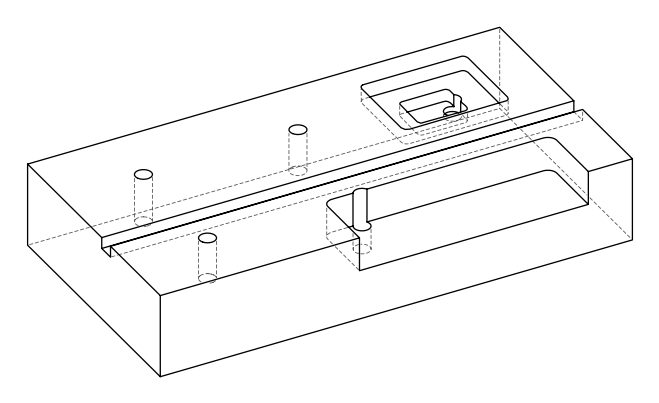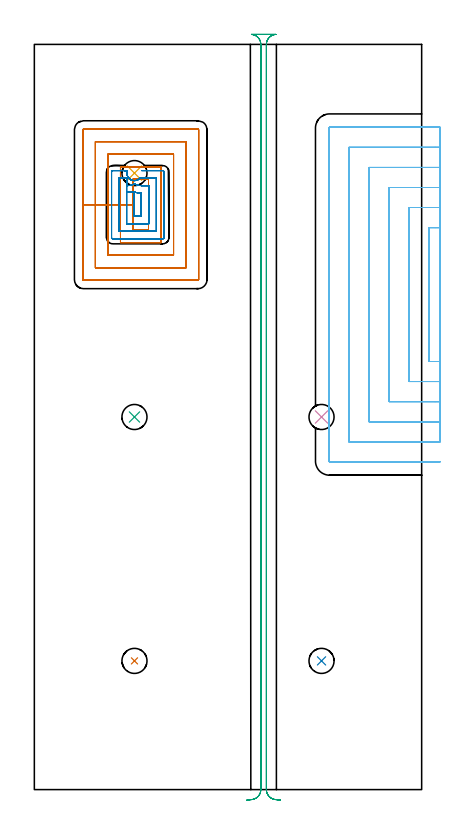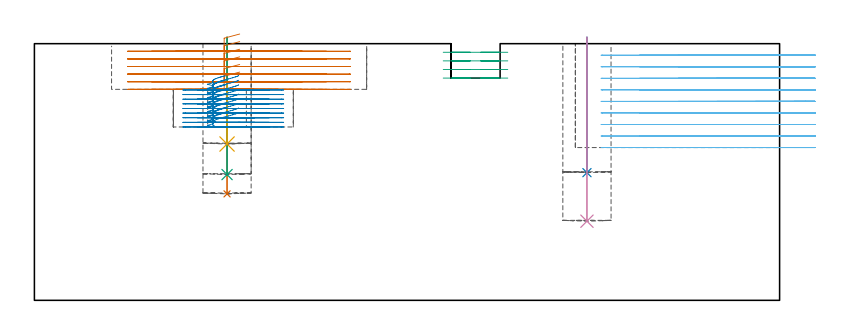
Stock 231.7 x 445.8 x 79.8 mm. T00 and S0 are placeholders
(PLAN: 9 operations, 4 tool changes, 78.1 min)
(1 INDEXABLE_INSERT_DRILL_BLIND_HOLE_FROM_SOLID | STEP1POCKET | NXT0302_001 | 0.2 min | 8199 mm3)
(2 INDEXABLE_INSERT_DRILL_BLIND_HOLE_FROM_SOLID_1 | STEP1POCKET_1 | NXT0302_001 | 0.17 min | 7036 mm3)
(3 INDEXABLE_INSERT_DRILL_BLIND_HOLE_FROM_SOLID_2 | STEP1POCKET_2 | NXT0302_001 | 0.17 min | 7142 mm3)
(4 INDEXABLE_INSERT_DRILL_BLIND_HOLE_FROM_SOLID_3 | STEP1POCKET_3 | NXT0302_001 | 0.23 min | 9697 mm3)
(5 INDEXABLE_INSERT_DRILL_BLIND_HOLE_FROM_SOLID_4 | STEP1POCKET_4 | NXT0302_001 | 0.08 min | 5466 mm3)
(6 MILL_OPEN_POCKET | POCKET_OPEN | NXT0201_012 | Follow Part, ap 4, ae 75% | 48.99 min | 437764 mm3)
(7 MILL_RECTANGULAR_POCKET | POCKET_RECTANGULAR_STRAIGHT | UGT0201_128 | Follow Part, ap 2.5, ae 75% | 12.85 min | 110222 mm3)
(8 MILL_RECTANGULAR_POCKET_1 | POCKET_RECTANGULAR_STRAIGHT_1 | UGT0201_124 | Follow Part, ap 1.5, ae 75% | 7.79 min | 18526 mm3)
(9 MILL_RECTANGULAR_SLOT | SLOT_RECTANGULAR | NXT0201_011 | Follow Part, ap 3, ae 75% | 7.64 min | 73008 mm3)
(TOOL NXT0302_001 | Index. Insert Drill 15mm [880-D1500L20-05] | D15 PA176 FL75 Z2)
(TOOL NXT0201_012 | ENDMILL 16mm [2P460-1600-NA 1630] | D16 FL38 Z6)
(TOOL UGT0201_128 | Carbide End Mill 10.0 | D10 FL15 Z4)
(TOOL UGT0201_124 | Carbide End Mill 6.0 | D6 FL15 Z4)
(TOOL NXT0201_011 | ENDMILL 12mm [2P460-1200-NA 1630] | D12 FL38 Z6)
(OP 1 INDEXABLE_INSERT_DRILL_BLIND_HOLE_FROM_SOLID)
G17 G21 G94 G90
T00 M6
G54
G17 G0 G90 X59.9 Y77. S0 M3
G43 Z89.8 H1
G94 G81 G98 Z33.1 F250. R81.8
G80
M5
M2
(OP 2 INDEXABLE_INSERT_DRILL_BLIND_HOLE_FROM_SOLID_1)
G17 G21 G94 G90
T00 M6
G54
G17 G0 G90 X171.8 Y77. S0 M3
G43 Z89.8 H1
G94 G81 G98 Z39.7 F250. R81.8
G80
M5
M2
(OP 3 INDEXABLE_INSERT_DRILL_BLIND_HOLE_FROM_SOLID_2)
G17 G21 G94 G90
T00 M6
G54
G17 G0 G90 X59.9 Y222.9 S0 M3
G43 Z89.8 H1
G94 G81 G98 Z39.1 F250. R81.8
G80
M5
M2
(OP 4 INDEXABLE_INSERT_DRILL_BLIND_HOLE_FROM_SOLID_3)
G17 G21 G94 G90
T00 M6
G54
G17 G0 G90 X171.8 Y222.9 S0 M3
G43 Z89.8 H1
G94 G81 G98 Z24.6 F250. R81.8
G80
M5
M2
(OP 5 INDEXABLE_INSERT_DRILL_BLIND_HOLE_FROM_SOLID_4)
G17 G21 G94 G90
T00 M6
G54
G17 G0 G90 X59.9 Y368.8 S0 M3
G43 Z89.8 H1
G94 G81 G98 Z48.6 F250. R67.6
G80
M5
M2
(OP 6 MILL_OPEN_POCKET)
G17 G21 G94 G90
T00 M6
G54
G17 G0 G90 X242.7 Y336.2 S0 M3
G43 Z89.8 H1
Z76.211
G94 G1 X239.7 F250.
X236.2 F500.
Y256.1
X239.7
X242.7 F250.
Y348.2
X239.7
X224.2 F500.
Y244.1
X239.7
X242.7 F250.
Y360.2
X239.7
X212.2 F500.
Y232.1
X239.7
X242.7 F250.
Y372.2
X239.7
X200.2 F500.
Y220.1
X239.7
X242.7 F250.
Y384.2
X239.7
X188.2 F500.
Y208.1
X239.7
X242.7 F250.
Y396.2
X239.7
X176.6 F500.
G3 X176.2 Y395.8 R0.4
G1 Y196.5
G3 X176.6 Y196.1 R0.4
G1 X239.7
X242.7 F250.
G0 Y336.2 Z72.622
G1 X239.7
X236.2 F500.
Y256.1
X239.7
X242.7 F250.
Y348.2
X239.7
X224.2 F500.
Y244.1
X239.7
X242.7 F250.
Y360.2
X239.7
X212.2 F500.
Y232.1
X239.7
X242.7 F250.
Y372.2
X239.7
X200.2 F500.
Y220.1
X239.7
X242.7 F250.
Y384.2
X239.7
X188.2 F500.
Y208.1
X239.7
X242.7 F250.
Y396.2
X239.7
X176.6 F500.
G3 X176.2 Y395.8 R0.4
G1 Y196.5
G3 X176.6 Y196.1 R0.4
G1 X239.7
X242.7 F250.
G0 Y336.2 Z69.033
G1 X239.7
X236.2 F500.
Y256.1
X239.7
X242.7 F250.
Y348.2
X239.7
X224.2 F500.
Y244.1
X239.7
X242.7 F250.
Y360.2
X239.7
X212.2 F500.
Y232.1
X239.7
X242.7 F250.
Y372.2
X239.7
X200.2 F500.
Y220.1
X239.7
X242.7 F250.
Y384.2
X239.7
X188.2 F500.
Y208.1
X239.7
X242.7 F250.
Y396.2
X239.7
X176.6 F500.
G3 X176.2 Y395.8 R0.4
G1 Y196.5
G3 X176.6 Y196.1 R0.4
G1 X239.7
X242.7 F250.
G0 Y336.2 Z65.444
G1 X239.7
X236.2 F500.
Y256.1
X239.7
X242.7 F250.
Y348.2
X239.7
X224.2 F500.
Y244.1
X239.7
X242.7 F250.
Y360.2
X239.7
X212.2 F500.
Y232.1
X239.7
X242.7 F250.
Y372.2
X239.7
X200.2 F500.
Y220.1
X239.7
X242.7 F250.
Y384.2
X239.7
X188.2 F500.
Y208.1
X239.7
X242.7 F250.
Y396.2
X239.7
X176.6 F500.
G3 X176.2 Y395.8 R0.4
G1 Y196.5
G3 X176.6 Y196.1 R0.4
G1 X239.7
X242.7 F250.
G0 Y336.2 Z61.856
G1 X239.7
X236.2 F500.
Y256.1
X239.7
X242.7 F250.
Y348.2
X239.7
X224.2 F500.
Y244.1
X239.7
X242.7 F250.
Y360.2
X239.7
X212.2 F500.
Y232.1
X239.7
X242.7 F250.
Y372.2
X239.7
X200.2 F500.
Y220.1
X239.7
X242.7 F250.
Y384.2
X239.7
X188.2 F500.
Y208.1
X239.7
X242.7 F250.
Y396.2
X239.7
X176.6 F500.
G3 X176.2 Y395.8 R0.4
G1 Y196.5
G3 X176.6 Y196.1 R0.4
G1 X239.7
X242.7 F250.
G0 Y336.2 Z58.267
G1 X239.7
X236.2 F500.
Y256.1
X239.7
X242.7 F250.
Y348.2
X239.7
X224.2 F500.
Y244.1
X239.7
X242.7 F250.
Y360.2
X239.7
X212.2 F500.
Y232.1
X239.7
X242.7 F250.
Y372.2
X239.7
X200.2 F500.
Y220.1
X239.7
X242.7 F250.
Y384.2
X239.7
X188.2 F500.
Y208.1
X239.7
X242.7 F250.
Y396.2
X239.7
X176.6 F500.
G3 X176.2 Y395.8 R0.4
G1 Y196.5
G3 X176.6 Y196.1 R0.4
G1 X239.7
X242.7 F250.
G0 Y336.2 Z54.678
G1 X239.7
X236.2 F500.
Y256.1
X239.7
X242.7 F250.
Y348.2
X239.7
X224.2 F500.
Y244.1
X239.7
X242.7 F250.
Y360.2
X239.7
X212.2 F500.
Y232.1
X239.7
X242.7 F250.
Y372.2
X239.7
X200.2 F500.
Y220.1
X239.7
X242.7 F250.
Y384.2
X239.7
X188.2 F500.
Y208.1
X239.7
X242.7 F250.
Y396.2
X239.7
X176.6 F500.
G3 X176.2 Y395.8 R0.4
G1 Y196.5
G3 X176.6 Y196.1 R0.4
G1 X239.7
X242.7 F250.
G0 Y336.2 Z51.089
G1 X239.7
X236.2 F500.
Y256.1
X239.7
X242.7 F250.
Y348.2
X239.7
X224.2 F500.
Y244.1
X239.7
X242.7 F250.
Y360.2
X239.7
X212.2 F500.
Y232.1
X239.7
X242.7 F250.
Y372.2
X239.7
X200.2 F500.
Y220.1
X239.7
X242.7 F250.
Y384.2
X239.7
X188.2 F500.
Y208.1
X239.7
X242.7 F250.
Y396.2
X239.7
X176.6 F500.
G3 X176.2 Y395.8 R0.4
G1 Y196.5
G3 X176.6 Y196.1 R0.4
G1 X239.7
X242.7 F250.
G0 Y336.2 Z47.5
G1 X239.7
X236.2 F500.
Y256.1
X239.7
X242.7 F250.
Y348.2
X239.7
X224.2 F500.
Y244.1
X239.7
X242.7 F250.
Y360.2
X239.7
X212.2 F500.
Y232.1
X239.7
X242.7 F250.
Y372.2
X239.7
X200.2 F500.
Y220.1
X239.7
X242.7 F250.
Y384.2
X239.7
X188.2 F500.
Y208.1
X239.7
X242.7 F250.
Y396.2
X239.7
X176.6 F500.
G3 X176.2 Y395.8 R0.4
G1 Y196.5
G3 X176.6 Y196.1 R0.4
G1 X239.7
X242.7 F250.
G0 Z89.8
M5
M2
(OP 7 MILL_RECTANGULAR_POCKET)
G17 G21 G94 G90
T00 M6
G54
G17 G0 G90 X63.829 Y365.1 S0 M3
G43 Z89.8 H0
Z82.8
G94 G1 X59. Z81.506 F250.
Y349.9 Z77.433
Y334.7 F500.
X68.3
Y365.1
X59.
Y349.9
X51.5
Y327.2
X75.8
Y372.6
X51.5
Y349.9
X44.
Y319.7
X83.3
Y380.1
X44.
Y349.9
X36.5
Y312.2
X90.8
Y387.6
X36.5
Y349.9
X29.
Y305.1
G3 X29.4 Y304.7 R0.4
G1 X97.9
G3 X98.3 Y305.1 R0.4
G1 Y394.7
G3 X97.9 Y395.1 R0.4
G1 X29.4
G3 X29. Y394.7 R0.4
G1 Y349.9
Y348.9
G0 X63.829 Y365.1 Z80.433
G1 X59. Z79.139 F250.
Y349.9 Z75.067
Y334.7 F500.
X68.3
Y365.1
X59.
Y349.9
X51.5
Y327.2
X75.8
Y372.6
X51.5
Y349.9
X44.
Y319.7
X83.3
Y380.1
X44.
Y349.9
X36.5
Y312.2
X90.8
Y387.6
X36.5
Y349.9
X29.
Y305.1
G3 X29.4 Y304.7 R0.4
G1 X97.9
G3 X98.3 Y305.1 R0.4
G1 Y394.7
G3 X97.9 Y395.1 R0.4
G1 X29.4
G3 X29. Y394.7 R0.4
G1 Y349.9
Y348.9
G0 X63.829 Y365.1 Z78.067
G1 X59. Z76.773 F250.
Y349.9 Z72.7
Y334.7 F500.
X68.3
Y365.1
X59.
Y349.9
X51.5
Y327.2
X75.8
Y372.6
X51.5
Y349.9
X44.
Y319.7
X83.3
Y380.1
X44.
Y349.9
X36.5
Y312.2
X90.8
Y387.6
X36.5
Y349.9
X29.
Y305.1
G3 X29.4 Y304.7 R0.4
G1 X97.9
G3 X98.3 Y305.1 R0.4
G1 Y394.7
G3 X97.9 Y395.1 R0.4
G1 X29.4
G3 X29. Y394.7 R0.4
G1 Y349.9
Y348.9
G0 X63.829 Y365.1 Z75.7
G1 X59. Z74.406 F250.
Y349.9 Z70.333
Y334.7 F500.
X68.3
Y365.1
X59.
Y349.9
X51.5
Y327.2
X75.8
Y372.6
X51.5
Y349.9
X44.
Y319.7
X83.3
Y380.1
X44.
Y349.9
X36.5
Y312.2
X90.8
Y387.6
X36.5
Y349.9
X29.
Y305.1
G3 X29.4 Y304.7 R0.4
G1 X97.9
G3 X98.3 Y305.1 R0.4
G1 Y394.7
G3 X97.9 Y395.1 R0.4
G1 X29.4
G3 X29. Y394.7 R0.4
G1 Y349.9
Y348.9
G0 X63.829 Y365.1 Z73.333
G1 X59. Z72.039 F250.
Y349.9 Z67.967
Y334.7 F500.
X68.3
Y365.1
X59.
Y349.9
X51.5
Y327.2
X75.8
Y372.6
X51.5
Y349.9
X44.
Y319.7
X83.3
Y380.1
X44.
Y349.9
X36.5
Y312.2
X90.8
Y387.6
X36.5
Y349.9
X29.
Y305.1
G3 X29.4 Y304.7 R0.4
G1 X97.9
G3 X98.3 Y305.1 R0.4
G1 Y394.7
G3 X97.9 Y395.1 R0.4
G1 X29.4
G3 X29. Y394.7 R0.4
G1 Y349.9
Y348.9
G0 X63.829 Y365.1 Z70.967
G1 X59. Z69.673 F250.
Y349.9 Z65.6
Y334.7 F500.
X68.3
Y365.1
X59.
Y349.9
X51.5
Y327.2
X75.8
Y372.6
X51.5
Y349.9
X44.
Y319.7
X83.3
Y380.1
X44.
Y349.9
X36.5
Y312.2
X90.8
Y387.6
X36.5
Y349.9
X29.
Y305.1
G3 X29.4 Y304.7 R0.4
G1 X97.9
G3 X98.3 Y305.1 R0.4
G1 Y394.7
G3 X97.9 Y395.1 R0.4
G1 X29.4
G3 X29. Y394.7 R0.4
G1 Y349.9
Y348.9
G0 Z89.8
M5
M2
(OP 8 MILL_RECTANGULAR_POCKET_1)
G17 G21 G94 G90
T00 M6
G54
G17 G0 G90 X59.39 Y364.336 S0 M3
G43 Z89.8 H0
Z69.85
G94 G1 X58.971 Y364.392 Z69.737 F250.
X58.683 Y364.474 Z69.656
X58.086 Y364.684 Z69.487
X57.93 Y364.756 Z69.441
X57.652 Y364.907 Z69.356
X57.088 Y365.298 Z69.172
X56.525 Y365.836 Z68.964
X56.494 Y365.877 Z68.95
X56.078 Y366.429 Z68.764
X56.011 Y366.54 Z68.73
X55.836 Y366.877 Z68.628
X55.616 Y367.443 Z68.465
X55.472 Y368.016 Z68.307
X55.421 Y368.314 Z68.226
X55.413 Y369.171 Z67.996
X55.564 Y370.014 Z67.767
X55.664 Y370.3 Z67.686
X53.779 Z67.18
X55.664 Z66.675
X55.564 Y370.014 Z66.594
X55.413 Y369.171 Z66.364
X55.421 Y368.314 Z66.135
X55.472 Y368.016 Z66.054
X55.616 Y367.443 Z65.896
X55.836 Y366.877 Z65.733
X56.011 Y366.54 Z65.631
X56.078 Y366.429 Z65.596
X56.494 Y365.877 Z65.411
G2 X55.664 Y365.8 R4.5 F500.
G1 Y361.3
X55.2
Y357.417
X59.7
Y343.
X64.
Y356.801
G2 X59.901 Y357.482 R13.5
X59.7 Y357.417 R13.5
G1 X55.2
Y338.5
X68.5
Y361.3
X64.137
G2 X59.901 Y362.359 R9.
X55.664 Y361.3 R9.
G1 Y365.8
X50.7
Y334.
X73.
Y365.8
X64.137
G2 X63.316 Y365.875 R4.5
G0 X63.523 Y366.124 Z69.85
G1 X63.496 Y366.083 Z69.837 F250.
X63.125 Y365.651 Z69.684
X62.701 Y365.27 Z69.532
X62.455 Y365.101 Z69.452
X61.876 Y364.764 Z69.272
X61.607 Y364.632 Z69.192
X60.969 Y364.424 Z69.012
X60.307 Y364.314 Z68.832
X59.636 Y364.303 Z68.652
X58.971 Y364.392 Z68.473
X58.683 Y364.474 Z68.392
X58.086 Y364.684 Z68.223
X57.93 Y364.756 Z68.177
X57.652 Y364.907 Z68.092
X57.088 Y365.298 Z67.908
X56.525 Y365.836 Z67.7
X56.078 Y366.429 Z67.5
X56.011 Y366.54 Z67.466
X55.836 Y366.877 Z67.364
X55.616 Y367.443 Z67.201
X55.472 Y368.016 Z67.043
X55.421 Y368.314 Z66.962
X55.413 Y369.171 Z66.732
X55.564 Y370.014 Z66.503
X55.664 Y370.3 Z66.422
X53.779 Z65.916
X55.664 Z65.411
X46.9 F500.
G3 X46.2 Y369.6 R0.7
G1 Y330.2
G3 X46.9 Y329.5 R0.7
G1 X76.8
G3 X77.5 Y330.2 R0.7
G1 Y369.6
G3 X76.8 Y370.3 R0.7
G1 X64.137
G0 X59.389 Y364.327 Z68.411
G1 X58.971 Y364.392 Z68.298 F250.
X58.683 Y364.474 Z68.217
X58.086 Y364.684 Z68.048
X57.93 Y364.756 Z68.002
X57.652 Y364.907 Z67.917
X57.089 Y365.298 Z67.733
X56.523 Y365.838 Z67.524
X56.494 Y365.877 Z67.511
X56.078 Y366.429 Z67.326
X56.011 Y366.54 Z67.291
X55.836 Y366.877 Z67.189
X55.616 Y367.443 Z67.026
X55.472 Y368.016 Z66.868
X55.421 Y368.314 Z66.787
X55.413 Y369.171 Z66.557
X55.564 Y370.014 Z66.328
X55.664 Y370.3 Z66.247
X53.779 Z65.741
X55.664 Z65.236
X55.564 Y370.014 Z65.155
X55.413 Y369.171 Z64.925
X55.421 Y368.314 Z64.696
X55.472 Y368.016 Z64.615
X55.616 Y367.443 Z64.457
X55.836 Y366.877 Z64.294
X56.011 Y366.54 Z64.192
X56.078 Y366.429 Z64.157
X56.494 Y365.877 Z63.972
G2 X55.664 Y365.8 R4.5 F500.
G1 Y361.3
X55.2
Y357.417
X59.7
Y343.
X64.
Y356.801
G2 X59.901 Y357.482 R13.5
X59.7 Y357.417 R13.5
G1 X55.2
Y338.5
X68.5
Y361.3
X64.137
G2 X59.901 Y362.359 R9.
X55.664 Y361.3 R9.
G1 Y365.8
X50.7
Y334.
X73.
Y365.8
X64.137
G2 X63.316 Y365.875 R4.5
G0 X63.523 Y366.124 Z68.411
G1 X63.101 Y365.627 Z68.236 F250.
X62.701 Y365.27 Z68.093
X62.455 Y365.101 Z68.013
X61.876 Y364.764 Z67.833
X61.607 Y364.632 Z67.753
X60.842 Y364.395 Z67.538
X60.047 Y364.298 Z67.324
X59.748 Y364.308 Z67.244
X59.449 Y364.318 Z67.163
X58.971 Y364.392 Z67.034
X58.683 Y364.474 Z66.953
X58.086 Y364.684 Z66.784
X57.93 Y364.756 Z66.738
X57.652 Y364.907 Z66.653
X57.089 Y365.298 Z66.469
X56.523 Y365.838 Z66.26
X56.078 Y366.429 Z66.062
X56.011 Y366.54 Z66.027
X55.836 Y366.877 Z65.925
X55.616 Y367.443 Z65.762
X55.472 Y368.016 Z65.604
X55.421 Y368.314 Z65.523
X55.413 Y369.171 Z65.293
X55.564 Y370.014 Z65.064
X55.664 Y370.3 Z64.983
X53.779 Z64.477
X55.664 Z63.972
X46.9 F500.
G3 X46.2 Y369.6 R0.7
G1 Y330.2
G3 X46.9 Y329.5 R0.7
G1 X76.8
G3 X77.5 Y330.2 R0.7
G1 Y369.6
G3 X76.8 Y370.3 R0.7
G1 X64.137
G0 X59.39 Y364.336 Z66.972
G1 X58.97 Y364.393 Z66.858 F250.
X58.681 Y364.474 Z66.778
X58.094 Y364.681 Z66.611
X57.93 Y364.756 Z66.563
X57.652 Y364.907 Z66.478
X57.089 Y365.298 Z66.295
X56.523 Y365.838 Z66.085
X56.494 Y365.877 Z66.072
X56.076 Y366.432 Z65.886
X56.016 Y366.53 Z65.855
X55.836 Y366.877 Z65.75
X55.616 Y367.443 Z65.587
X55.472 Y368.016 Z65.429
X55.421 Y368.314 Z65.348
X55.413 Y369.171 Z65.119
X55.564 Y370.014 Z64.889
X55.664 Y370.3 Z64.808
X53.779 Z64.303
X55.664 Z63.797
X55.564 Y370.014 Z63.716
X55.413 Y369.171 Z63.487
X55.421 Y368.314 Z63.257
X55.472 Y368.016 Z63.176
X55.616 Y367.443 Z63.018
X55.836 Y366.877 Z62.855
X56.016 Y366.53 Z62.75
X56.076 Y366.432 Z62.72
X56.494 Y365.877 Z62.533
G2 X55.664 Y365.8 R4.5 F500.
G1 Y361.3
X55.2
Y357.417
X59.7
Y343.
X64.
Y356.801
G2 X59.901 Y357.482 R13.5
X59.7 Y357.417 R13.5
G1 X55.2
Y338.5
X68.5
Y361.3
X64.137
G2 X59.901 Y362.359 R9.
X55.664 Y361.3 R9.
G1 Y365.8
X50.7
Y334.
X73.
Y365.8
X64.137
G2 X63.316 Y365.875 R4.5
G0 X63.523 Y366.124 Z66.972
G1 X63.495 Y366.081 Z66.958 F250.
X63.124 Y365.65 Z66.806
X62.701 Y365.27 Z66.654
X62.455 Y365.101 Z66.574
X61.876 Y364.764 Z66.394
X61.607 Y364.632 Z66.314
X60.968 Y364.424 Z66.134
X60.306 Y364.314 Z65.954
X59.635 Y364.303 Z65.774
X58.97 Y364.393 Z65.594
X58.681 Y364.474 Z65.514
X58.094 Y364.681 Z65.347
X57.93 Y364.756 Z65.299
X57.652 Y364.907 Z65.214
X57.089 Y365.298 Z65.03
X56.523 Y365.838 Z64.821
X56.076 Y366.432 Z64.622
X56.016 Y366.53 Z64.591
X55.836 Y366.877 Z64.486
X55.616 Y367.443 Z64.323
X55.472 Y368.016 Z64.165
X55.421 Y368.314 Z64.084
X55.413 Y369.171 Z63.855
X55.564 Y370.014 Z63.625
X55.664 Y370.3 Z63.544
X53.779 Z63.039
X55.664 Z62.533
X46.9 F500.
G3 X46.2 Y369.6 R0.7
G1 Y330.2
G3 X46.9 Y329.5 R0.7
G1 X76.8
G3 X77.5 Y330.2 R0.7
G1 Y369.6
G3 X76.8 Y370.3 R0.7
G1 X64.137
G0 X59.39 Y364.336 Z65.533
G1 X58.97 Y364.393 Z65.42 F250.
X58.681 Y364.474 Z65.339
X58.094 Y364.681 Z65.172
X57.93 Y364.756 Z65.124
X57.652 Y364.907 Z65.039
X57.088 Y365.298 Z64.855
X56.525 Y365.835 Z64.647
X56.494 Y365.877 Z64.633
X56.076 Y366.432 Z64.447
X56.016 Y366.53 Z64.416
X55.836 Y366.877 Z64.311
X55.616 Y367.443 Z64.148
X55.472 Y368.016 Z63.99
X55.421 Y368.314 Z63.909
X55.413 Y369.171 Z63.68
X55.564 Y370.014 Z63.45
X55.664 Y370.3 Z63.369
X53.779 Z62.864
X55.664 Z62.358
X55.564 Y370.014 Z62.277
X55.413 Y369.171 Z62.048
X55.421 Y368.314 Z61.818
X55.472 Y368.016 Z61.737
X55.616 Y367.443 Z61.579
X55.836 Y366.877 Z61.416
X56.016 Y366.53 Z61.311
X56.076 Y366.432 Z61.281
X56.494 Y365.877 Z61.094
G2 X55.664 Y365.8 R4.5 F500.
G1 Y361.3
X55.2
Y357.417
X59.7
Y343.
X64.
Y356.801
G2 X59.901 Y357.482 R13.5
X59.7 Y357.417 R13.5
G1 X55.2
Y338.5
X68.5
Y361.3
X64.137
G2 X59.901 Y362.359 R9.
X55.664 Y361.3 R9.
G1 Y365.8
X50.7
Y334.
X73.
Y365.8
X64.137
G2 X63.316 Y365.875 R4.5
G0 X63.522 Y366.124 Z65.533
G1 X63.495 Y366.081 Z65.52 F250.
X63.124 Y365.65 Z65.367
X62.701 Y365.27 Z65.215
X62.455 Y365.101 Z65.135
X61.876 Y364.764 Z64.955
X61.607 Y364.632 Z64.875
X60.968 Y364.424 Z64.695
X60.306 Y364.314 Z64.515
X59.635 Y364.303 Z64.335
X58.97 Y364.393 Z64.156
X58.681 Y364.474 Z64.075
X58.094 Y364.681 Z63.908
X57.93 Y364.756 Z63.86
X57.652 Y364.907 Z63.775
X57.088 Y365.298 Z63.591
X56.525 Y365.835 Z63.383
X56.076 Y366.432 Z63.183
X56.016 Y366.53 Z63.152
X55.836 Y366.877 Z63.047
X55.616 Y367.443 Z62.884
X55.472 Y368.016 Z62.726
X55.421 Y368.314 Z62.645
X55.413 Y369.171 Z62.416
X55.564 Y370.014 Z62.186
X55.664 Y370.3 Z62.105
X53.779 Z61.6
X55.664 Z61.094
X46.9 F500.
G3 X46.2 Y369.6 R0.7
G1 Y330.2
G3 X46.9 Y329.5 R0.7
G1 X76.8
G3 X77.5 Y330.2 R0.7
G1 Y369.6
G3 X76.8 Y370.3 R0.7
G1 X64.137
G0 X59.39 Y364.336 Z64.094
G1 X58.97 Y364.393 Z63.981 F250.
X58.681 Y364.474 Z63.9
X58.094 Y364.681 Z63.733
X57.93 Y364.756 Z63.685
X57.652 Y364.907 Z63.6
X57.088 Y365.298 Z63.416
X56.525 Y365.835 Z63.208
X56.494 Y365.877 Z63.194
X56.076 Y366.432 Z63.008
X56.016 Y366.53 Z62.977
X55.836 Y366.877 Z62.872
X55.616 Y367.443 Z62.71
X55.472 Y368.016 Z62.552
X55.421 Y368.314 Z62.47
X55.413 Y369.171 Z62.241
X55.564 Y370.014 Z62.011
X55.664 Y370.3 Z61.93
X53.779 Z61.425
X55.664 Z60.92
X55.564 Y370.014 Z60.838
X55.413 Y369.171 Z60.609
X55.421 Y368.314 Z60.379
X55.472 Y368.016 Z60.298
X55.616 Y367.443 Z60.14
X55.836 Y366.877 Z59.977
X56.016 Y366.53 Z59.873
X56.076 Y366.432 Z59.842
X56.494 Y365.877 Z59.656
G2 X55.664 Y365.8 R4.5 F500.
G1 Y361.3
X55.2
Y357.417
X59.7
Y343.
X64.
Y356.801
G2 X59.901 Y357.482 R13.5
X59.7 Y357.417 R13.5
G1 X55.2
Y338.5
X68.5
Y361.3
X64.137
G2 X59.901 Y362.359 R9.
X55.664 Y361.3 R9.
G1 Y365.8
X50.7
Y334.
X73.
Y365.8
X64.137
G2 X63.316 Y365.875 R4.5
G0 X63.522 Y366.124 Z64.094
G1 X63.495 Y366.081 Z64.081 F250.
X63.124 Y365.65 Z63.928
X62.701 Y365.27 Z63.776
X62.455 Y365.101 Z63.696
X61.876 Y364.764 Z63.516
X61.607 Y364.632 Z63.436
X60.968 Y364.424 Z63.256
X60.306 Y364.314 Z63.076
X59.635 Y364.303 Z62.897
X58.97 Y364.393 Z62.717
X58.681 Y364.474 Z62.636
X58.094 Y364.681 Z62.469
X57.93 Y364.756 Z62.421
X57.652 Y364.907 Z62.336
X57.088 Y365.298 Z62.152
X56.525 Y365.835 Z61.944
X56.076 Y366.432 Z61.744
X56.016 Y366.53 Z61.713
X55.836 Y366.877 Z61.608
X55.616 Y367.443 Z61.446
X55.472 Y368.016 Z61.287
X55.421 Y368.314 Z61.206
X55.413 Y369.171 Z60.977
X55.564 Y370.014 Z60.747
X55.664 Y370.3 Z60.666
X53.779 Z60.161
X55.664 Z59.656
X46.9 F500.
G3 X46.2 Y369.6 R0.7
G1 Y330.2
G3 X46.9 Y329.5 R0.7
G1 X76.8
G3 X77.5 Y330.2 R0.7
G1 Y369.6
G3 X76.8 Y370.3 R0.7
G1 X64.137
G0 X59.39 Y364.336 Z62.656
G1 X58.97 Y364.393 Z62.542 F250.
X58.681 Y364.474 Z62.462
X58.094 Y364.681 Z62.295
X57.93 Y364.756 Z62.246
X57.652 Y364.907 Z62.162
X57.088 Y365.298 Z61.978
X56.525 Y365.835 Z61.769
X56.494 Y365.877 Z61.755
X56.076 Y366.432 Z61.569
X56.016 Y366.53 Z61.538
X55.836 Y366.877 Z61.434
X55.616 Y367.442 Z61.271
X55.471 Y368.02 Z61.111
X55.421 Y368.319 Z61.03
X55.413 Y369.173 Z60.801
X55.564 Y370.014 Z60.572
X55.664 Y370.3 Z60.491
X53.779 Z59.986
X55.664 Z59.481
X55.564 Y370.014 Z59.399
X55.413 Y369.173 Z59.171
X55.421 Y368.319 Z58.942
X55.471 Y368.02 Z58.86
X55.616 Y367.442 Z58.701
X55.836 Y366.877 Z58.538
X56.016 Y366.53 Z58.434
X56.076 Y366.432 Z58.403
X56.494 Y365.877 Z58.217
G2 X55.664 Y365.8 R4.5 F500.
G1 Y361.3
X55.2
Y357.417
X59.7
Y343.
X64.
Y356.801
G2 X59.9 Y357.482 R13.5
X59.7 Y357.417 R13.5
G1 X55.2
Y338.5
X68.5
Y361.3
X64.137
G2 X59.9 Y362.359 R9.
X55.664 Y361.3 R9.
G1 Y365.8
X50.7
Y334.
X73.
Y365.8
X64.137
G2 X63.316 Y365.875 R4.5
G0 X63.523 Y366.124 Z62.656
G1 X63.495 Y366.081 Z62.642 F250.
X63.124 Y365.65 Z62.489
X62.701 Y365.27 Z62.337
X62.455 Y365.101 Z62.257
X61.876 Y364.764 Z62.078
X61.607 Y364.632 Z61.997
X60.968 Y364.424 Z61.817
X60.306 Y364.314 Z61.638
X59.635 Y364.303 Z61.458
X58.97 Y364.393 Z61.278
X58.681 Y364.474 Z61.198
X58.094 Y364.681 Z61.031
X57.93 Y364.756 Z60.982
X57.652 Y364.907 Z60.898
X57.088 Y365.298 Z60.714
X56.525 Y365.835 Z60.505
X56.076 Y366.432 Z60.305
X56.016 Y366.53 Z60.274
X55.836 Y366.877 Z60.17
X55.616 Y367.442 Z60.007
X55.471 Y368.02 Z59.847
X55.421 Y368.319 Z59.766
X55.413 Y369.173 Z59.537
X55.564 Y370.014 Z59.308
X55.664 Y370.3 Z59.227
X53.779 Z58.722
X55.664 Z58.217
X46.9 F500.
G3 X46.2 Y369.6 R0.7
G1 Y330.2
G3 X46.9 Y329.5 R0.7
G1 X76.8
G3 X77.5 Y330.2 R0.7
G1 Y369.6
G3 X76.8 Y370.3 R0.7
G1 X64.137
G0 X59.388 Y364.336 Z61.217
G1 X58.97 Y364.393 Z61.103 F250.
X58.681 Y364.474 Z61.023
X58.094 Y364.681 Z60.856
X57.93 Y364.756 Z60.808
X57.652 Y364.907 Z60.723
X57.088 Y365.298 Z60.539
X56.525 Y365.835 Z60.331
X56.494 Y365.877 Z60.317
X56.076 Y366.432 Z60.131
X56.016 Y366.53 Z60.1
X55.836 Y366.877 Z59.995
X55.616 Y367.442 Z59.833
X55.471 Y368.02 Z59.673
X55.421 Y368.319 Z59.592
X55.407 Y369.09 Z59.385
X55.447 Y369.391 Z59.304
X55.487 Y369.691 Z59.223
X55.564 Y370.014 Z59.134
X55.664 Y370.3 Z59.053
X53.779 Z58.547
X55.664 Z58.042
X55.564 Y370.014 Z57.961
X55.487 Y369.691 Z57.872
X55.447 Y369.391 Z57.791
X55.407 Y369.09 Z57.709
X55.421 Y368.319 Z57.503
X55.471 Y368.02 Z57.422
X55.616 Y367.442 Z57.262
X55.836 Y366.877 Z57.099
X56.016 Y366.53 Z56.995
X56.076 Y366.432 Z56.964
X56.494 Y365.877 Z56.778
G2 X55.664 Y365.8 R4.5 F500.
G1 X55.2 Y361.3
Y357.417
X59.7
Y343.
X64.
Y356.801
G2 X59.9 Y357.482 R13.5
X59.7 Y357.417 R13.5
G1 X55.2
Y338.5
X68.5
Y361.3
X64.137
G2 X59.9 Y362.359 R9.
X55.664 Y361.3 R9.
G1 X55.2
X55.664 Y365.8
X50.7
Y334.
X73.
Y365.8
X64.137
G2 X63.316 Y365.875 R4.5
G0 X63.522 Y366.123 Z61.217
G1 X63.495 Y366.081 Z61.203 F250.
X63.124 Y365.65 Z61.051
X62.701 Y365.27 Z60.899
X62.455 Y365.101 Z60.819
X61.876 Y364.764 Z60.639
X61.607 Y364.632 Z60.559
X60.968 Y364.424 Z60.379
X60.306 Y364.314 Z60.199
X59.635 Y364.303 Z60.019
X58.97 Y364.393 Z59.839
X58.681 Y364.474 Z59.759
X58.094 Y364.681 Z59.592
X57.93 Y364.756 Z59.544
X57.652 Y364.907 Z59.459
X57.088 Y365.298 Z59.275
X56.525 Y365.835 Z59.067
X56.076 Y366.432 Z58.866
X56.016 Y366.53 Z58.836
X55.836 Y366.877 Z58.731
X55.616 Y367.442 Z58.568
X55.471 Y368.02 Z58.409
X55.421 Y368.319 Z58.328
X55.407 Y369.09 Z58.121
X55.447 Y369.391 Z58.04
X55.487 Y369.691 Z57.958
X55.564 Y370.014 Z57.87
X55.664 Y370.3 Z57.788
X53.779 Z57.283
X55.664 Z56.778
X46.9 F500.
G3 X46.2 Y369.6 R0.7
G1 Y330.2
G3 X46.9 Y329.5 R0.7
G1 X76.8
G3 X77.5 Y330.2 R0.7
G1 Y369.6
G3 X76.8 Y370.3 R0.7
G1 X64.137
G0 X59.39 Y364.336 Z59.778
G1 X58.97 Y364.393 Z59.664 F250.
X58.681 Y364.474 Z59.584
X58.094 Y364.681 Z59.417
X57.93 Y364.756 Z59.369
X57.652 Y364.907 Z59.284
X57.088 Y365.298 Z59.1
X56.525 Y365.835 Z58.891
X56.494 Y365.877 Z58.877
X56.076 Y366.432 Z58.691
X56.016 Y366.53 Z58.66
X55.836 Y366.877 Z58.556
X55.616 Y367.443 Z58.393
X55.471 Y368.019 Z58.234
X55.421 Y368.318 Z58.153
X55.413 Y369.173 Z57.924
X55.564 Y370.014 Z57.695
X55.664 Y370.3 Z57.613
X53.779 Z57.108
X55.664 Z56.603
X55.564 Y370.014 Z56.522
X55.413 Y369.173 Z56.293
X55.421 Y368.318 Z56.064
X55.471 Y368.019 Z55.982
X55.616 Y367.443 Z55.823
X55.836 Y366.877 Z55.661
X56.016 Y366.53 Z55.556
X56.076 Y366.432 Z55.525
X56.494 Y365.877 Z55.339
G2 X55.664 Y365.8 R4.5 F500.
G1 Y361.3
X55.2
Y357.417
X59.7
Y343.
X64.
Y356.801
G2 X59.9 Y357.482 R13.5
X59.7 Y357.417 R13.5
G1 X55.2
Y338.5
X68.5
Y361.3
X64.137
G2 X59.9 Y362.359 R9.
X55.664 Y361.3 R9.
G1 Y365.8
X50.7
Y334.
X73.
Y365.8
X64.137
G2 X63.316 Y365.875 R4.5
G0 X63.523 Y366.124 Z59.778
G1 X63.495 Y366.081 Z59.764 F250.
X63.124 Y365.65 Z59.612
X62.701 Y365.27 Z59.459
X62.455 Y365.101 Z59.379
X61.876 Y364.764 Z59.2
X61.607 Y364.632 Z59.12
X60.968 Y364.424 Z58.94
X60.306 Y364.314 Z58.76
X59.635 Y364.303 Z58.58
X58.97 Y364.393 Z58.4
X58.681 Y364.474 Z58.32
X58.094 Y364.681 Z58.153
X57.93 Y364.756 Z58.105
X57.652 Y364.907 Z58.02
X57.088 Y365.298 Z57.836
X56.525 Y365.835 Z57.627
X56.076 Y366.432 Z57.427
X56.016 Y366.53 Z57.396
X55.836 Y366.877 Z57.292
X55.616 Y367.443 Z57.129
X55.471 Y368.019 Z56.97
X55.421 Y368.318 Z56.889
X55.413 Y369.173 Z56.66
X55.564 Y370.014 Z56.431
X55.664 Y370.3 Z56.349
X53.779 Z55.844
X55.664 Z55.339
X46.9 F500.
G3 X46.2 Y369.6 R0.7
G1 Y330.2
G3 X46.9 Y329.5 R0.7
G1 X76.8
G3 X77.5 Y330.2 R0.7
G1 Y369.6
G3 X76.8 Y370.3 R0.7
G1 X64.137
G0 X59.39 Y364.336 Z58.339
G1 X58.97 Y364.393 Z58.225 F250.
X58.681 Y364.474 Z58.145
X58.094 Y364.681 Z57.978
X57.93 Y364.756 Z57.93
X57.652 Y364.907 Z57.845
X57.088 Y365.298 Z57.661
X56.525 Y365.835 Z57.453
X56.494 Y365.877 Z57.439
X56.076 Y366.432 Z57.252
X56.016 Y366.53 Z57.222
X55.836 Y366.877 Z57.117
X55.616 Y367.443 Z56.954
X55.472 Y368.016 Z56.796
X55.421 Y368.314 Z56.715
X55.413 Y369.171 Z56.485
X55.564 Y370.014 Z56.256
X55.664 Y370.3 Z56.175
X53.779 Z55.669
X55.664 Z55.164
X55.564 Y370.014 Z55.083
X55.413 Y369.171 Z54.853
X55.421 Y368.314 Z54.624
X55.472 Y368.016 Z54.543
X55.616 Y367.443 Z54.385
X55.836 Y366.877 Z54.222
X56.016 Y366.53 Z54.117
X56.076 Y366.432 Z54.086
X56.494 Y365.877 Z53.9
G2 X55.664 Y365.8 R4.5 F500.
G1 Y361.3
X55.2
Y357.417
X59.7
Y343.
X64.
Y356.801
G2 X59.901 Y357.482 R13.5
X59.7 Y357.417 R13.5
G1 X55.2
Y338.5
X68.5
Y361.3
X64.137
G2 X59.901 Y362.359 R9.
X55.664 Y361.3 R9.
G1 Y365.8
X50.7
Y334.
X73.
Y365.8
X64.137
G2 X63.316 Y365.875 R4.5
G0 X63.522 Y366.124 Z58.339
G1 X63.495 Y366.081 Z58.325 F250.
X63.124 Y365.65 Z58.173
X62.701 Y365.27 Z58.021
X62.455 Y365.101 Z57.941
X61.876 Y364.764 Z57.761
X61.607 Y364.632 Z57.681
X60.968 Y364.424 Z57.501
X60.306 Y364.314 Z57.321
X59.635 Y364.303 Z57.141
X58.97 Y364.393 Z56.961
X58.681 Y364.474 Z56.881
X58.094 Y364.681 Z56.714
X57.93 Y364.756 Z56.666
X57.652 Y364.907 Z56.581
X57.088 Y365.298 Z56.397
X56.525 Y365.835 Z56.189
X56.076 Y366.432 Z55.988
X56.016 Y366.53 Z55.958
X55.836 Y366.877 Z55.853
X55.616 Y367.443 Z55.69
X55.472 Y368.016 Z55.532
X55.421 Y368.314 Z55.451
X55.413 Y369.171 Z55.221
X55.564 Y370.014 Z54.992
X55.664 Y370.3 Z54.911
X53.779 Z54.405
X55.664 Z53.9
X46.9 F500.
G3 X46.2 Y369.6 R0.7
G1 Y330.2
G3 X46.9 Y329.5 R0.7
G1 X76.8
G3 X77.5 Y330.2 R0.7
G1 Y369.6
G3 X76.8 Y370.3 R0.7
G1 X64.137
G0 Z89.8
M5
M2
(OP 9 MILL_RECTANGULAR_SLOT)
G17 G21 G94 G90
T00 M6
G54
G17 G0 G90 X147.186 Y-6.27 S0 M3
G43 Z89.8 H1
Z77.125
G94 G1 X144.201 Y-5.97 F250.
G2 X138.8 Y0. R6. F500.
G1 Y445.8
G2 X144.454 Y451.79 R6.
G1 Y451.8
X129.846
Y451.79
G2 X135.5 Y445.8 R6.
G1 Y0.
G2 X130.099 Y-5.97 R6.
G1 X127.114 Y-6.27 F250.
G0 X147.186 Z74.45
G1 X144.201 Y-5.97
G2 X138.8 Y0. R6. F500.
G1 Y445.8
G2 X144.454 Y451.79 R6.
G1 Y451.8
X129.846
Y451.79
G2 X135.5 Y445.8 R6.
G1 Y0.
G2 X130.099 Y-5.97 R6.
G1 X127.114 Y-6.27 F250.
G0 X147.186 Z71.775
G1 X144.201 Y-5.97
G2 X138.8 Y0. R6. F500.
G1 Y445.8
G2 X144.454 Y451.79 R6.
G1 Y451.8
X129.846
Y451.79
G2 X135.5 Y445.8 R6.
G1 Y0.
G2 X130.099 Y-5.97 R6.
G1 X127.114 Y-6.27 F250.
G0 X147.186 Z69.1
G1 X144.201 Y-5.97
G2 X138.8 Y0. R6. F500.
G1 Y445.8
G2 X144.454 Y451.79 R6.
G1 Y451.8
X129.846
Y451.79
G2 X135.5 Y445.8 R6.
G1 Y0.
G2 X130.099 Y-5.97 R6.
G1 X127.114 Y-6.27 F250.
G0 Z89.8
M5
M2
